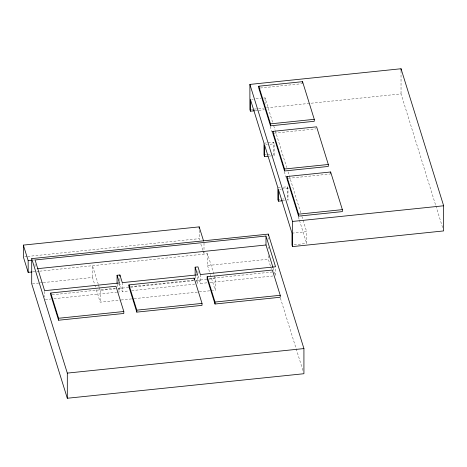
<?xml version="1.0" encoding="UTF-8"?>
<svg xmlns="http://www.w3.org/2000/svg" width="467" height="467" viewBox="0 0 467 467"><rect width="100%" height="100%" fill="white"/><g stroke="black" fill="none" stroke-linecap="round" stroke-linejoin="round"><path stroke-width="0.35" stroke-dasharray="2.33 1.75" d="M260.23 88.029L302.563 83.64M251.801 99.273L253.19 99.127M255.98 98.835L260.86 98.333M263.651 98.041L265.046 97.895L272.629 122.278M251.339 109.412L253.511 109.185M254.235 109.109L257.848 108.735M258.572 108.659L263.633 108.134M266.529 107.836L401.036 93.896L435.647 205.188M255.286 110.697L258.076 110.405M258.771 110.335L264.351 109.757M274.269 133.183L315.89 128.869M264.013 143.176L273.621 142.184L274.135 143.824L274.135 155.61L272.074 155.82M265.898 144.677L267.27 144.536M270.014 144.25L274.135 143.824M264.013 154.962L266.756 154.682M267.445 154.606L270.189 154.326M269.331 156.106L271.385 155.896M288.314 178.336L330.648 173.946M277.877 187.763L280.626 187.477M283.37 187.191L287.485 186.765L287.999 188.405L287.999 200.191L287.485 198.551L287.485 186.765M279.762 189.258L281.134 189.117M281.823 189.047L287.999 188.405M277.877 199.549L279.937 199.333M282.681 199.047L284.053 198.907M283.195 200.693L284.566 200.547M24.798 256.739L26.969 256.511M27.693 256.441L199.187 238.66L199.818 240.68M33.233 260.061L34.681 259.915M291.998 233.167L306.638 231.65L306.638 243.435L291.998 244.953M32.509 271.922L36.122 271.549M36.846 271.473L39.018 271.251M39.742 271.175L207.546 253.756L215.229 278.455L215.229 290.246L212.333 290.544M32.433 283.697L39.666 282.944M40.39 282.868L42.561 282.646M43.285 282.57L92.484 277.468L94.62 284.333M207.546 253.756L207.546 265.542L268.321 259.243L270.481 266.184M118.495 284.082L119.914 283.936L122.296 291.601L128.81 290.929M52.187 294.805L115.226 288.273M130.398 286.703L193.437 280.165M209.333 278.519L272.372 271.987M99.313 287.643L100.166 290.386L115.361 288.81M118.256 288.507L129.838 287.31M130.562 287.234L193.519 280.708M196.414 280.41L207.99 279.208M208.714 279.132L215.229 278.455M45.334 299.581L51.096 298.985M53.974 298.687L116.575 292.196M117.299 292.12L119.453 291.898L119.453 282.938M131.7 290.626L194.64 284.105M197.99 275.845L200.372 283.51L206.881 282.833M209.771 282.535L273.376 275.944M96.325 289.82L100.166 302.172L120.428 300.071M121.151 299.995L133.457 298.722M134.181 298.647L198.586 291.968M199.31 291.893L211.609 290.62M435.863 205.883L443.002 228.836M273.709 125.763L275.01 129.943M275.226 130.637L286.709 167.56M288.011 171.739L300.789 212.841M301.875 216.32L306.638 231.65M270.247 126.405L271.981 131.974M284.327 171.681L286.061 177.256M298.407 216.962L299.277 219.747M299.493 220.447L306.638 243.435M274.135 155.61L273.621 153.97L273.621 142.184M273.213 268.204L275.548 275.717L275.548 268.14M270.697 266.873L271.345 268.957M280.404 298.098L303.06 370.95M200.863 244.048L202.748 250.108M202.958 250.779L204.003 254.147L204.003 242.361M207.546 265.542L210.109 273.779M210.319 274.462L215.229 290.246M195.148 276.137L197.529 283.802L197.529 274.847M117.071 284.234L119.453 291.898M98.245 284.21L92.484 265.682L92.484 277.468M98.461 284.893L99.097 286.954M94.83 285.016L95.472 287.077M401.036 70.902L401.036 93.896M268.321 237.691L268.321 239.127M268.321 247.031L268.321 248.467M268.321 255.653L268.321 259.243M265.046 97.895L265.046 104.135M200.372 274.549L200.372 283.51M199.187 230.342L199.187 238.66M197.99 271.023L197.99 273.779M122.296 282.646L122.296 291.601M119.914 278.425L119.914 281.181M100.166 290.386L100.166 302.172M44.616 291.385L44.616 296.901M35.06 264.106L35.06 267.55"/><path stroke-width="0.7" d="M254.585 110.767L250.405 111.204L249.892 109.558L249.892 84.416L401.036 68.748L443.65 205.778L443.65 230.926L292.505 246.594L291.998 244.953L291.998 233.167L278.39 189.404L278.39 201.189L282.506 200.763M258.794 86.214L302.563 81.672L314.273 119.324L314.273 121.292L270.504 125.827L258.794 88.175L258.794 86.214L270.504 123.86L270.504 125.827M270.504 123.86L314.273 119.324M272.839 131.367L316.608 126.826L328.319 164.477L328.319 166.445L284.543 170.98L272.839 133.328L272.839 131.367L284.543 169.013L284.543 170.98M250.405 111.204L250.405 99.413L264.013 143.176L264.013 154.962L264.52 156.603L267.953 156.247M284.543 169.013L328.319 164.477M286.878 176.52L330.648 171.984L342.358 209.63L342.358 211.598L298.588 216.133L286.878 178.482L286.878 176.52L298.588 214.172L298.588 216.133M298.588 214.172L342.358 209.63M31.785 271.998L28.166 272.372L23.35 256.891L23.35 245.105L199.187 226.874L203.583 241.013M249.892 84.416L292.505 221.446L443.65 205.778M31.709 258.625L268.321 234.101L303.924 348.58L303.924 373.723L67.312 398.252L31.709 283.773L31.709 258.625L67.312 373.104L67.312 398.252M23.35 245.105L28.166 260.586L31.785 260.212M265.992 236.033L35.06 259.973L44.616 290.696L119.453 282.938L117.071 275.273L119.914 274.981L122.296 282.646L197.529 274.847L195.148 267.182L197.99 266.885L200.372 274.549L275.548 266.756L265.992 236.033L265.992 244.994L272.997 267.521M37.232 268.706L265.992 244.994M50.74 292.996L115.95 286.236L123.813 311.507L123.813 313.468L58.597 320.228L50.74 294.957L50.74 292.996L58.597 318.266L58.597 320.228M128.95 284.888L194.161 278.128L202.024 303.398L202.024 305.365L136.808 312.125L128.95 286.849L128.95 284.888L136.808 310.158L136.808 312.125M207.161 276.779L272.372 270.019L280.229 295.29L280.229 297.257L215.018 304.017L207.161 278.746L207.161 276.779L215.018 302.05L215.018 304.017M58.597 318.266L123.813 311.507M136.808 310.158L202.024 303.398M215.018 302.05L280.229 295.29M67.312 373.104L303.924 348.58M278.39 201.189L277.877 199.549L277.877 187.763L264.52 144.817L264.52 156.603M401.036 68.748L401.036 70.184M330.648 171.984L330.648 173.292M302.563 81.672L302.563 82.986M292.505 221.446L292.505 246.594M268.321 234.101L268.321 235.537M199.187 226.874L199.187 228.264M195.148 267.182L195.148 275.448M194.161 278.128L194.161 279.435M119.914 274.981L119.914 276.359M117.071 275.273L117.071 283.545M28.166 260.586L28.166 272.372"/></g></svg>
